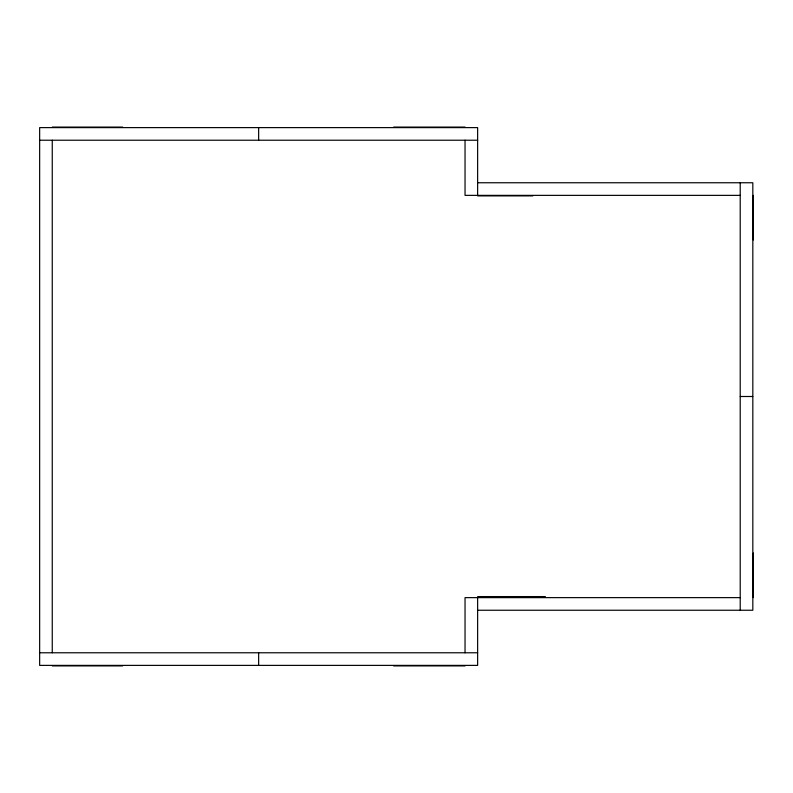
<?xml version="1.0" encoding="UTF-8"?>
<svg xmlns="http://www.w3.org/2000/svg" width="793" height="793" viewBox="0 0 793 793"><rect width="100%" height="100%" fill="white"/><g stroke="black" fill="none" stroke-linecap="round" stroke-linejoin="round"><path stroke-width="1.19" d="M52.259 127.088L122.628 127.088M393.615 127.088L465.035 127.088M39.65 140.222L477.634 140.222M477.634 182.757L752.825 182.757L752.825 610.243L477.634 610.243M740.216 195.365L465.035 195.365L465.035 140.222M477.634 195.891L532.777 195.891M740.216 396.5L752.825 396.5M477.634 596.584L545.386 596.584M740.216 597.635L465.035 597.635L465.035 652.778M39.65 652.778L477.634 652.778M52.259 665.912L122.628 665.912M393.615 665.912L465.035 665.912M753.35 195.365L753.35 240.001M753.35 552.999L753.35 597.635M740.216 182.757L740.216 610.243M477.634 195.365L477.634 127.614L39.65 127.614L39.65 665.386L477.634 665.386L477.634 597.635M258.647 127.614L258.647 140.222M258.647 652.778L258.647 665.386M52.259 140.222L52.259 652.778"/></g></svg>
